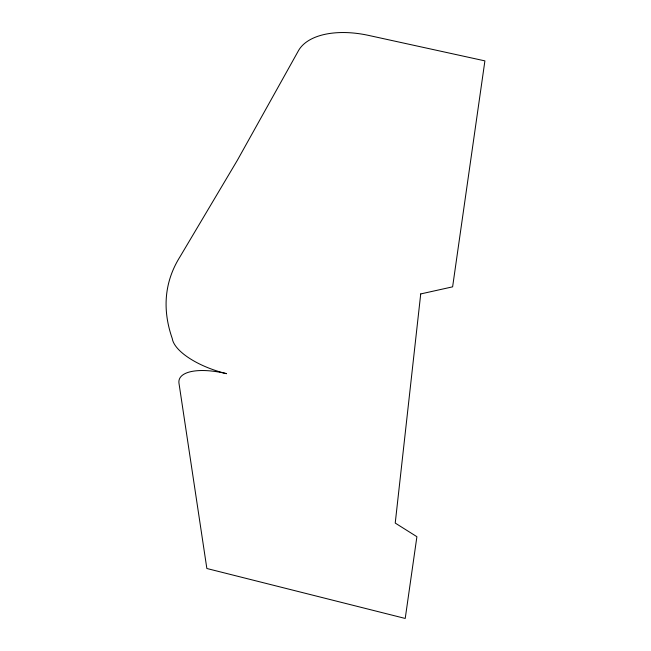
<?xml version="1.0" encoding="UTF-8"?>
<svg xmlns="http://www.w3.org/2000/svg" width="651" height="651" viewBox="0 0 651 651"><rect width="100%" height="100%" fill="white"/><g stroke="black" fill="none" stroke-linecap="round" stroke-linejoin="round"><path stroke-width="0.98" d="M420.725 293.926L395.23 523.07L416.9 536.701L405.223 618.45L206.855 568.502L178.984 383.26A51.795 19.807 17 0 1 226.581 373.666A54.432 21.857 17.3 0 1 172.255 338.52A488.104 204.536 11.8 0 1 180.001 256.795L237.298 160.382L298.435 50.737A73.579 40.037 16.7 0 1 368.604 35.406L484.905 60.877L452.616 286.839L420.725 293.926"/></g></svg>
